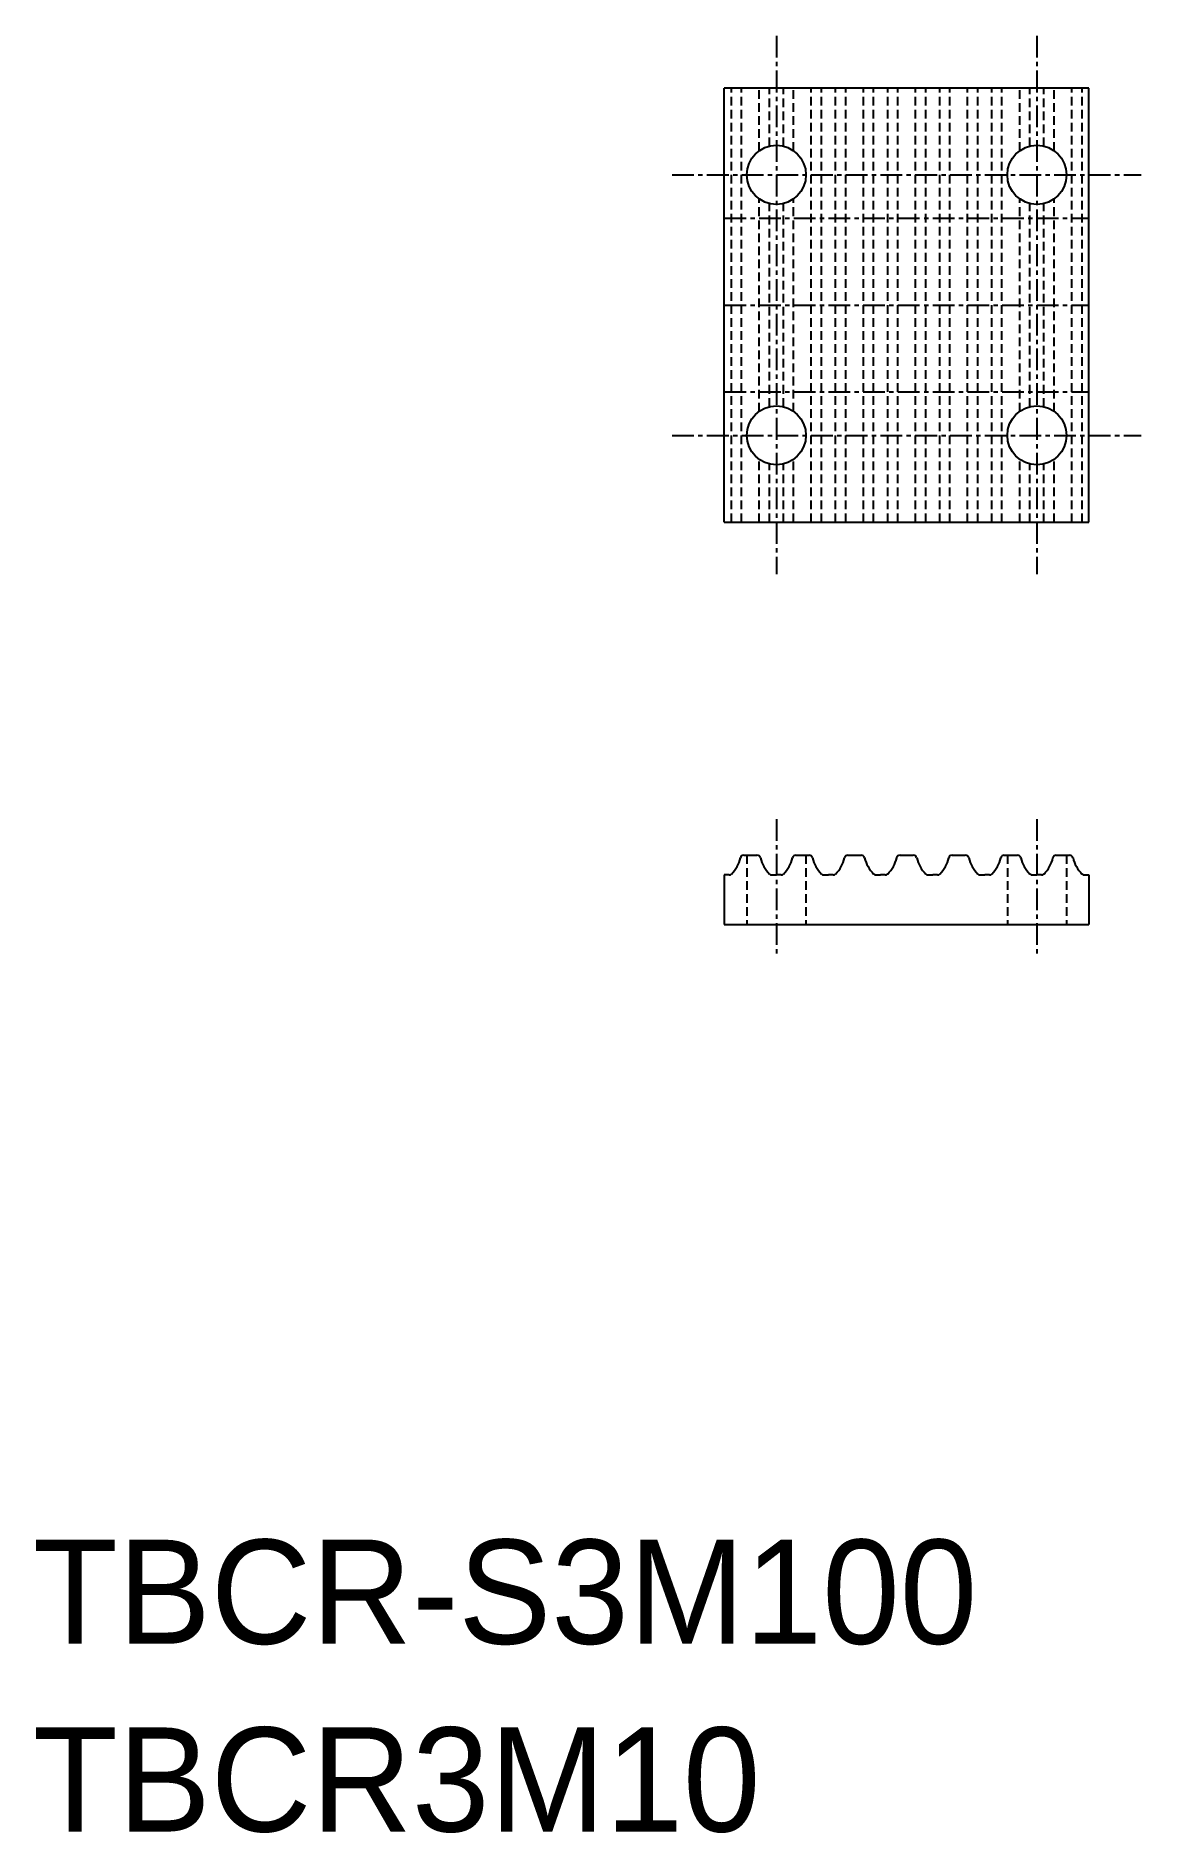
# Model space of a CAD drawing. Extents: x -286 to -222, y -61 to 43.
import ezdxf

# ---------------------------------------------------------------- set-up
doc = ezdxf.new("R2010")
doc.units = 0
doc.linetypes.add('CENTER', pattern=[2, 1.25, -0.25, 0.25, -0.25])
doc.linetypes.add('DASHED', pattern=[0.75, 0.5, -0.25])
doc.layers.get('0').update_dxf_attribs({"linetype": 'CONTINUOUS'})
doc.layers.add('CENTER', color=1, linetype='CENTER')

msp = doc.modelspace()

# ---------------------------------------------------------------- linework, layer by layer
at = {"color": 7, "linetype": 'CONTINUOUS'}
for p, q in [((-225.16, 39.58), (-246.16, 39.58)), ((-246.16, 14.58), (-246.16, 39.58)), ((-225.16, 14.58), (-225.16, 39.58)), ((-246.16, 14.58), (-225.16, 14.58)), ((-245.04, -4.59), (-244.28, -4.59)), ((-242.04, -4.59), (-241.28, -4.59)), ((-239.04, -4.59), (-238.28, -4.59)), ((-236.04, -4.59), (-235.28, -4.59)), ((-233.04, -4.59), (-232.28, -4.59)), ((-230.04, -4.59), (-229.28, -4.59)), ((-227.04, -4.59), (-226.28, -4.59)), ((-246.16, -5.73), (-246.16, -8.59)), ((-245.89, -5.73), (-246.16, -5.73)), ((-243.42, -5.73), (-243.16, -5.73)), ((-242.89, -5.73), (-243.16, -5.73)), ((-240.42, -5.73), (-240.16, -5.73)), ((-239.89, -5.73), (-240.16, -5.73)), ((-237.42, -5.73), (-237.16, -5.73)), ((-236.89, -5.73), (-237.16, -5.73)), ((-234.42, -5.73), (-234.16, -5.73)), ((-233.89, -5.73), (-234.16, -5.73)), ((-231.42, -5.73), (-231.16, -5.73)), ((-230.89, -5.73), (-231.16, -5.73)), ((-228.42, -5.73), (-228.16, -5.73)), ((-227.89, -5.73), (-228.16, -5.73)), ((-225.42, -5.73), (-225.16, -5.73)), ((-225.16, -5.73), (-225.16, -8.59)), ((-246.16, -8.59), (-225.16, -8.59))]:
    msp.add_line(p, q, dxfattribs=at)
at = {"color": 3, "linetype": 'DASHED'}
for p, q in [((-245.75, 14.58), (-245.75, 39.58)), ((-245.17, 14.58), (-245.17, 39.58)), ((-244.15, 35.96), (-244.15, 39.58)), ((-243.56, 36.23), (-243.56, 39.58)), ((-242.75, 36.23), (-242.75, 39.58)), ((-242.17, 35.96), (-242.17, 39.58)), ((-241.15, 14.58), (-241.15, 39.58)), ((-240.56, 14.58), (-240.56, 39.58)), ((-239.75, 14.58), (-239.75, 39.58)), ((-239.17, 14.58), (-239.17, 39.58)), ((-238.15, 14.58), (-238.15, 39.58)), ((-237.56, 14.58), (-237.56, 39.58)), ((-236.75, 14.58), (-236.75, 39.58)), ((-236.17, 14.58), (-236.17, 39.58)), ((-235.15, 14.58), (-235.15, 39.58)), ((-234.56, 14.58), (-234.56, 39.58)), ((-233.75, 14.58), (-233.75, 39.58)), ((-233.17, 14.58), (-233.17, 39.58)), ((-232.15, 14.58), (-232.15, 39.58)), ((-231.56, 14.58), (-231.56, 39.58)), ((-230.75, 14.58), (-230.75, 39.58)), ((-230.17, 14.58), (-230.17, 39.58)), ((-229.15, 35.96), (-229.15, 39.58)), ((-228.56, 36.23), (-228.56, 39.58)), ((-227.75, 36.23), (-227.75, 39.58)), ((-227.17, 35.96), (-227.17, 39.58)), ((-226.15, 14.58), (-226.15, 39.58)), ((-225.56, 14.58), (-225.56, 39.58)), ((-244.15, 20.96), (-244.15, 33.2)), ((-242.17, 20.96), (-242.17, 33.2)), ((-229.15, 20.96), (-229.15, 33.2)), ((-227.17, 20.96), (-227.17, 33.2)), ((-243.56, 21.23), (-243.56, 32.93)), ((-242.75, 21.23), (-242.75, 32.93)), ((-228.56, 21.23), (-228.56, 32.93)), ((-227.75, 21.23), (-227.75, 32.93)), ((-244.15, 14.58), (-244.15, 18.2)), ((-243.56, 14.58), (-243.56, 17.93)), ((-242.75, 14.58), (-242.75, 17.93)), ((-242.17, 14.58), (-242.17, 18.2)), ((-229.15, 14.58), (-229.15, 18.2)), ((-228.56, 14.58), (-228.56, 17.93)), ((-227.75, 14.58), (-227.75, 17.93)), ((-227.17, 14.58), (-227.17, 18.2)), ((-244.86, -4.59), (-244.86, -8.59)), ((-241.46, -4.59), (-241.46, -8.59)), ((-229.86, -4.59), (-229.86, -8.59)), ((-226.46, -4.59), (-226.46, -8.59))]:
    msp.add_line(p, q, dxfattribs=at)
at = {"color": 7, "linetype": 'CONTINUOUS'}
for centre in [(-243.16, 34.58), (-228.16, 34.58), (-243.16, 19.58), (-228.16, 19.58)]:
    msp.add_circle(centre, 1.7, dxfattribs=at)
for centre, radius, start, end in [((-247.13, -4.3), 1.95, 315.0995, 346.6814), ((-245.04, -4.79), 0.2, 90, 166.6814), ((-244.28, -4.79), 0.2, 13.3186, 90), ((-242.18, -4.3), 1.95, 193.3186, 224.9005), ((-244.13, -4.3), 1.95, 315.0995, 346.6814), ((-242.04, -4.79), 0.2, 90, 166.6814), ((-241.28, -4.79), 0.2, 13.3186, 90), ((-239.18, -4.3), 1.95, 193.3186, 224.9005), ((-241.13, -4.3), 1.95, 315.0995, 346.6814), ((-239.04, -4.79), 0.2, 90, 166.6814), ((-238.28, -4.79), 0.2, 13.3186, 90), ((-236.18, -4.3), 1.95, 193.3186, 224.9005), ((-238.13, -4.3), 1.95, 315.0995, 346.6814), ((-236.04, -4.79), 0.2, 90, 166.6814), ((-235.28, -4.79), 0.2, 13.3186, 90), ((-233.18, -4.3), 1.95, 193.3186, 224.9005), ((-235.13, -4.3), 1.95, 315.0995, 346.6814), ((-233.04, -4.79), 0.2, 90, 166.6814), ((-232.28, -4.79), 0.2, 13.3186, 90), ((-230.18, -4.3), 1.95, 193.3186, 224.9005), ((-232.13, -4.3), 1.95, 315.0995, 346.6814), ((-230.04, -4.79), 0.2, 90, 166.6814), ((-229.28, -4.79), 0.2, 13.3186, 90), ((-227.18, -4.3), 1.95, 193.3186, 224.9005), ((-229.13, -4.3), 1.95, 315.0995, 346.6814), ((-227.04, -4.79), 0.2, 90, 166.6814), ((-226.28, -4.79), 0.2, 13.3186, 90), ((-224.18, -4.3), 1.95, 193.3186, 224.9005), ((-245.89, -5.53), 0.2, 270, 315.0995), ((-243.42, -5.53), 0.2, 224.9005, 270), ((-242.89, -5.53), 0.2, 270, 315.0995), ((-240.42, -5.53), 0.2, 224.9005, 270), ((-239.89, -5.53), 0.2, 270, 315.0995), ((-237.42, -5.53), 0.2, 224.9005, 270), ((-236.89, -5.53), 0.2, 270, 315.0995), ((-234.42, -5.53), 0.2, 224.9005, 270), ((-233.89, -5.53), 0.2, 270, 315.0995), ((-231.42, -5.53), 0.2, 224.9005, 270), ((-230.89, -5.53), 0.2, 270, 315.0995), ((-228.42, -5.53), 0.2, 224.9005, 270), ((-227.89, -5.53), 0.2, 270, 315.0995), ((-225.42, -5.53), 0.2, 224.9005, 270)]:
    msp.add_arc(centre, radius, start, end, dxfattribs=at)
at = {"layer": 'CENTER', "color": 1, "linetype": 'CENTER'}
for p, q in [((-243.16, 42.58), (-243.16, 11.58)), ((-228.16, 42.58), (-228.16, 11.58)), ((-249.16, 34.58), (-222.16, 34.58)), ((-246.16, 32.08), (-225.16, 32.08)), ((-246.16, 27.08), (-225.16, 27.08)), ((-246.16, 22.08), (-225.16, 22.08)), ((-249.16, 19.58), (-222.16, 19.58)), ((-243.16, -2.51), (-243.16, -10.37)), ((-228.16, -2.51), (-228.16, -10.37))]:
    msp.add_line(p, q, dxfattribs=at)

# ---------------------------------------------------------------- texts
at = {"color": 7, "linetype": 'CONTINUOUS'}
for s, p in [('TBCR-S3M100', (-285.99, -50)), ('TBCR3M10', (-285.99, -60.81))]:
    msp.add_text(s, height=6, dxfattribs=at).set_placement(p)

doc.saveas('drawing.dxf')
